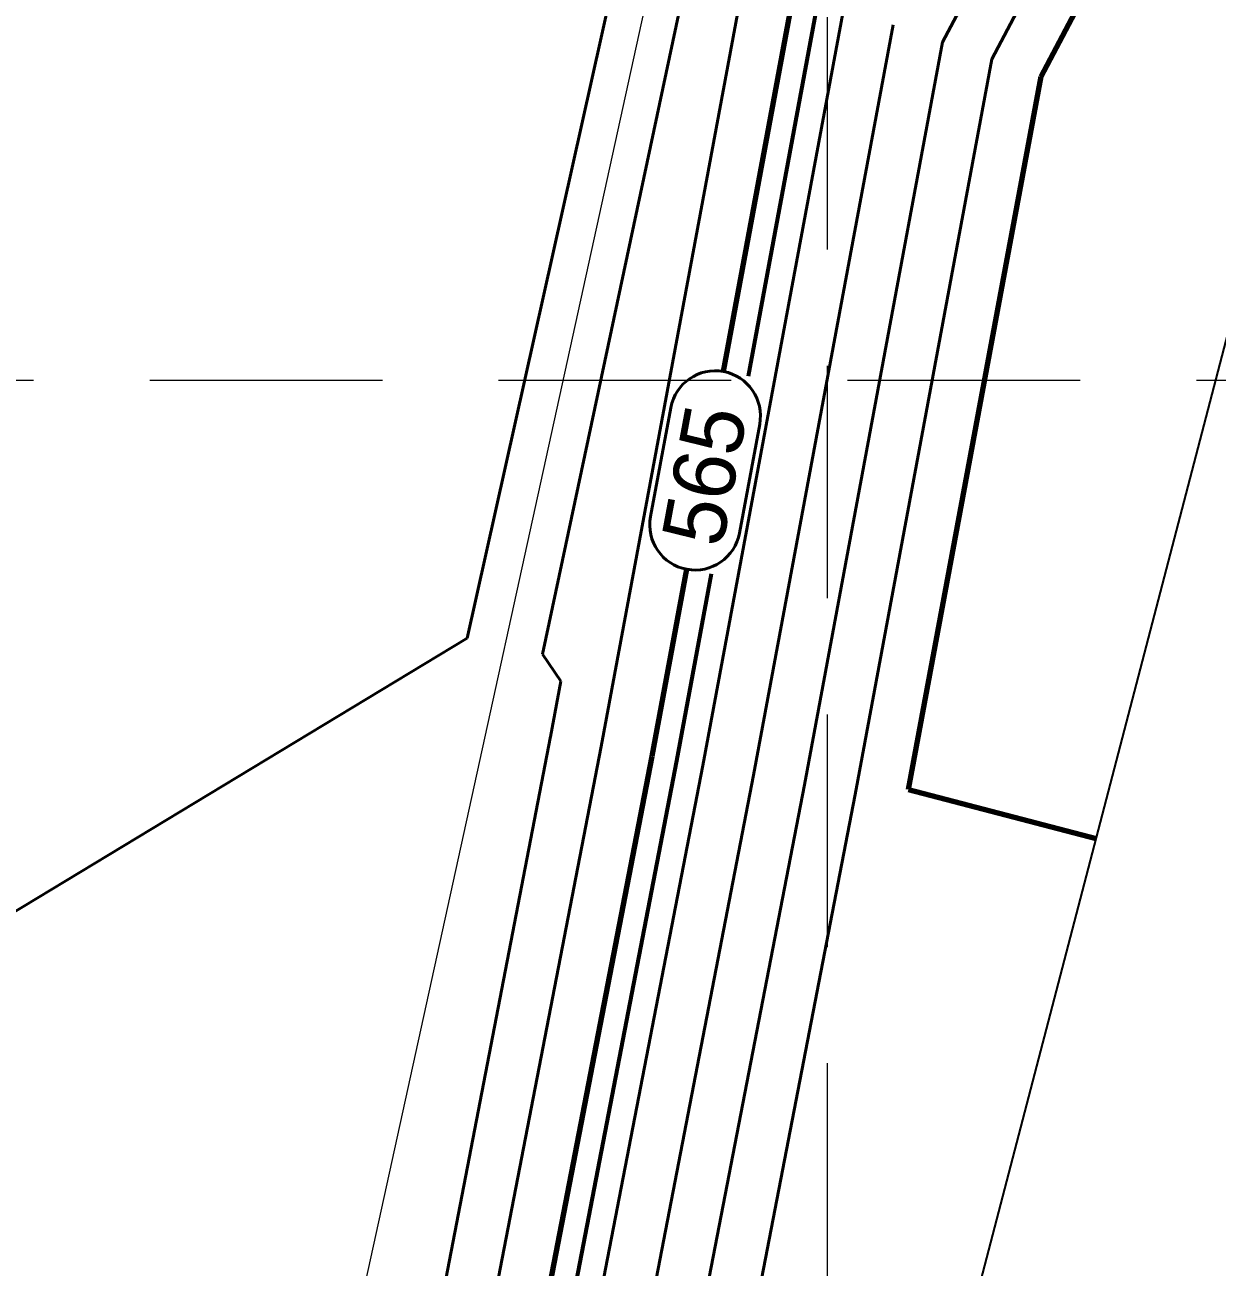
# Model space of a CAD drawing. Header units: feet. Extents: x 10084 to 13321, y 3329 to 8503.
# Drawn here: x 10591.6 to 10683.8, y 6493.2 to 6589.3 of the extents above; entities that cross this region are included whole.
import ezdxf
from ezdxf.enums import TextEntityAlignment as Align

# ---------------------------------------------------------------- set-up
doc = ezdxf.new("R2010")
doc.units = ezdxf.units.FT
doc.header["$LTSCALE"] = 40
doc.header["$MEASUREMENT"] = 0
for name, pattern in [('DASHED', [0.75, 0.5, -0.25]), ('DGN Style 3', [204.068222, 145.763016, -58.305206]), ('DGN Style 4', [233.366589, 116.610413, -58.305206, 0.145763, -58.305206]), ('HIDDEN', [0.375, 0.25, -0.125])]:
    doc.linetypes.add(name, pattern=pattern)
for name, color, linetype in [('GRID', 254, 'DASHED'), ('Level 1', 7, 'Continuous'), ('LOT', 7, 'Continuous')]:
    doc.layers.add(name, color=color, linetype=linetype)
doc.styles.add('Style-CHAR_FAST_FONT', font='CHAR_FAST_FONT.shx')

msp = doc.modelspace()

# ---------------------------------------------------------------- linework, layer by layer
at = {"layer": 'GRID', "color": 252, "linetype": 'HIDDEN', "lineweight": 0, "ltscale": 1.8}
for p, q in [((10653.53, 3736.943), (10653.783, 8415.231)), ((10169.237, 6561.838), (13236.209, 6561.838))]:
    msp.add_line(p, q, dxfattribs=at)
at = {"layer": 'Level 1', "color": 5, "linetype": 'Continuous', "lineweight": 40}
for p, q in [((10662.584, 6588.014), (10678.897, 6618.882)), ((10666.406, 6586.684), (10682.644, 6617.412)), ((10625.793, 6541.867), (10641.233, 6611.127)), ((10631.627, 6540.626), (10646.387, 6610.004)), ((10636.179, 6533.476), (10647.299, 6593.334)), ((10644.039, 6531.986), (10654.941, 6590.674)), ((10647.97, 6531.248), (10658.763, 6589.344)), ((10651.901, 6530.506), (10662.584, 6588.014)), ((10655.83, 6529.756), (10666.406, 6586.684)), ((10625.793, 6541.867), (10574.716, 6510.954)), ((10631.627, 6540.626), (10633.049, 6538.527)), ((10632.246, 6534.207), (10633.049, 6538.527)), ((10620.522, 6473.531), (10632.251, 6534.235)), ((10624.45, 6472.772), (10636.179, 6533.476)), ((10632.299, 6471.226), (10644.039, 6531.986)), ((10636.225, 6470.46), (10647.97, 6531.248)), ((10640.149, 6469.682), (10651.901, 6530.506)), ((10644.249, 6469.819), (10655.83, 6529.756))]:
    msp.add_line(p, q, dxfattribs=at)
at = {"layer": 'Level 1', "color": 5, "linetype": 'Continuous', "lineweight": 70}
for p, q in [((10670.227, 6585.354), (10686.391, 6615.941)), ((10645.639, 6562.499), (10651.12, 6592.004)), ((10659.968, 6530.132), (10670.227, 6585.354)), ((10640.107, 6532.723), (10642.795, 6547.189)), ((10628.376, 6472.008), (10640.107, 6532.723)), ((10659.968, 6530.132), (10674.483, 6526.349))]:
    msp.add_line(p, q, dxfattribs=at)
at = {"layer": 'Level 1', "color": 5, "linetype": 'DGN Style 3', "lineweight": 53}
for p, q in [((10647.566, 6562.141), (10653.047, 6591.646)), ((10642.034, 6532.365), (10644.722, 6546.831)), ((10630.301, 6471.637), (10642.032, 6532.351))]:
    msp.add_line(p, q, dxfattribs=at)
at = {"layer": 'Level 1', "color": 5, "linetype": 'DGN Style 4', "lineweight": 0, "flags": 128}
msp.add_lwpolyline([(10383.017, 4417.286), (10357.215, 4464.899), (10348.921, 4476.644), (10350.274, 4481.996), (10361.976, 4504.312), (10365.955, 4517.213), (10365, 4530.491), (10360.26, 4543.29), (10356.434, 4548.432), (10353.407, 4561.003), (10358.838, 4581.601), (10352.244, 4597.043), (10340.118, 4616.392), (10338.559, 4624.19), (10337.459, 4634.685), (10340.98, 4648.484), (10348.462, 4663.236), (10353.256, 4668.281), (10367.579, 4667.191), (10380.286, 4662.804), (10388.629, 4662.804), (10400.228, 4670.541), (10402.567, 4688.465), (10397.968, 4710.363), (10397.536, 4715.05), (10407.582, 4753.657), (10405.683, 4787.242), (10399.892, 4813.856), (10398.626, 4831.418), (10391.609, 4854.93), (10390.469, 4857.748), (10404.955, 4907.138), (10407.034, 4919.552), (10407.303, 4946.663), (10405.358, 4949.012), (10393.889, 4958.004), (10390.938, 4962.567), (10385.703, 4975.136), (10367.224, 4996.067), (10365.118, 4999.133), (10362.082, 5007.068), (10364.983, 5016.328), (10377.967, 5024.343), (10388.896, 5028.494), (10434.574, 5044.684), (10442.061, 5047.785), (10440.748, 5092.616), (10429.003, 5096.647), (10397.028, 5092.566), (10393.895, 5092.488), (10379.638, 5095.858), (10362.17, 5103.539), (10352.927, 5107.615), (10349.402, 5111.22), (10345.329, 5121.095), (10344.871, 5126.729), (10345.636, 5138.635), (10352.322, 5152.12), (10339.859, 5178.799), (10334.978, 5191.662), (10329.616, 5207.001), (10328.653, 5223.441), (10328.103, 5236.029), (10327.56, 5244.339), (10327.801, 5250.527), (10328.185, 5254.823), (10328.295, 5255.914), (10334.351, 5259.391), (10352.91, 5267.023), (10359.979, 5268.527), (10361.769, 5267.806), (10369.643, 5261.648), (10381.077, 5262.426), (10410.288, 5271.059), (10411.964, 5272.034), (10413.038, 5274.664), (10413.375, 5278.872), (10407.312, 5286.755), (10412.404, 5296.857), (10429.544, 5313.5), (10460.69, 5322.471, 0.526006), (10474.6, 5367.536), (10468.807, 5374.749), (10462.025, 5385.963), (10461.603, 5390.511), (10462.64, 5403.356), (10465.159, 5408.555), (10477.575, 5435.888, 0.219227), (10496.422, 5518.398), (10485.554, 5570.129, -0.040843), (10481.921, 5598.946), (10478.831, 5669.478, -0.248738), (10491.962, 5697.098), (10491.962, 5697.098, 0), (10491.962, 5697.098), (10524.931, 5721.614), (10533.955, 5748.05, 0.143258), (10535.201, 5776.098), (10521.013, 5833.061, 0.033522), (10508.712, 5871.314), (10438.219, 6048.762, -0.243018), (10447.259, 6140.103), (10578.7, 6342.731, 0.090209), (10592.49, 6375.761), (10681.207, 6780.892, 0.136381), (10678.236, 6834.366), (10658.159, 6893.639, -0.103944), (10653.257, 6934.479), (10655.917, 6964.74, -0.039323), (10661.117, 6995.716, 0.042401), (10666.516, 7029.143), (10684.753, 7270.542, -0.008679), (10687.968, 7305.107), (10701.338, 7426.033, 0.012694), (10705.635, 7476.617), (10736.496, 7996.012, 0.187552), (10683.196, 8161.576), (10666.072, 8182.656)], format="xyb", dxfattribs=at)
at = {"layer": 'Level 1', "color": 5, "linetype": 'Continuous', "lineweight": 40, "flags": 128}
msp.add_lwpolyline([(10648.441, 6558.419), (10646.876, 6549.991), (10646.875, 6549.991), (10646.875, 6549.991, -1), (10639.993, 6551.27), (10639.993, 6551.27), (10639.994, 6551.269), (10641.559, 6559.697), (10641.558, 6559.698), (10641.559, 6559.698, -1), (10648.441, 6558.419)], format="xyb", dxfattribs=at)
at = {"layer": 'LOT', "color": 7}
msp.add_line((10633.388, 6368.668), (10689.874, 6585.401), dxfattribs=at)

# ---------------------------------------------------------------- texts
at = {"layer": 'Level 1', "color": 5, "linetype": 'Continuous', "lineweight": 40, "style": 'Style-CHAR_FAST_FONT'}
msp.add_text('565', height=4.8, rotation=79.47615, dxfattribs=at).set_placement((10640.813, 6549.651), align=Align.TOP_LEFT)

doc.saveas('drawing.dxf')
